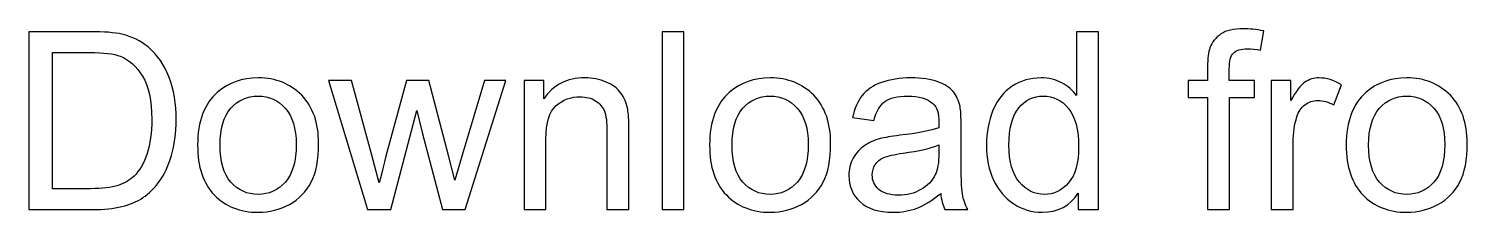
# Model space of a CAD drawing. Extents: x -149 to 151, y -115 to 123.
# Drawn here: x -74.93 to -26.01, y -114.64 to -108.39 of the extents above; entities that cross this region are included whole.
import ezdxf

# ---------------------------------------------------------------- set-up
doc = ezdxf.new("R2010")
doc.units = 0
doc.header["$MEASUREMENT"] = 0
doc.layers.add('LAYER_1', color=7, linetype='CONTINUOUS')

msp = doc.modelspace()

# ---------------------------------------------------------------- linework, layer by layer
at = {"layer": 'LAYER_1', "color": 250}
for points, knots in [([(-74.927, -114.5507), (-74.927, -114.5507), (-74.927, -108.4885), (-74.927, -108.4885), (-74.927, -108.4885), (-74.927, -108.4885), (-72.8385, -108.4885), (-72.8385, -108.4885), (-72.8385, -108.4885), (-72.3672, -108.4885), (-72.0074, -108.5168), (-71.759, -108.5746), (-71.759, -108.5746), (-71.4119, -108.6551), (-71.1155, -108.8004), (-70.87, -109.0092), (-70.87, -109.0092), (-70.5497, -109.2802), (-70.3112, -109.6245), (-70.1532, -110.045), (-70.1532, -110.045), (-69.9937, -110.4655), (-69.9147, -110.9467), (-69.9147, -111.4872), (-69.9147, -111.4872), (-69.9147, -111.9472), (-69.9683, -112.355), (-70.0755, -112.7106), (-70.0755, -112.7106), (-70.1828, -113.0662), (-70.3211, -113.3611), (-70.489, -113.594), (-70.489, -113.594), (-70.6583, -113.8268), (-70.8418, -114.0102), (-71.0422, -114.1429), (-71.0422, -114.1429), (-71.2411, -114.2769), (-71.4824, -114.3785), (-71.7647, -114.4477), (-71.7647, -114.4477), (-72.0483, -114.5168), (-72.3728, -114.5507), (-72.7397, -114.5507), (-72.7397, -114.5507), (-72.7397, -114.5507), (-74.927, -114.5507), (-74.927, -114.5507)], [0, 0, 0, 0, 0.0769231, 0.0769231, 0.0769231, 0.0769231, 0.1538462, 0.1538462, 0.1538462, 0.1538462, 0.2307692, 0.2307692, 0.2307692, 0.2307692, 0.3076923, 0.3076923, 0.3076923, 0.3076923, 0.3846154, 0.3846154, 0.3846154, 0.3846154, 0.4615385, 0.4615385, 0.4615385, 0.4615385, 0.5384615, 0.5384615, 0.5384615, 0.5384615, 0.6153846, 0.6153846, 0.6153846, 0.6153846, 0.6923077, 0.6923077, 0.6923077, 0.6923077, 0.7692308, 0.7692308, 0.7692308, 0.7692308, 0.8461538, 0.8461538, 0.8461538, 0.8461538, 1, 1, 1, 1]), ([(-53.3904, -114.5507), (-53.3904, -114.5507), (-53.3904, -108.4885), (-53.3904, -108.4885), (-53.3904, -108.4885), (-53.3904, -108.4885), (-52.6454, -108.4885), (-52.6454, -108.4885), (-52.6454, -108.4885), (-52.6454, -108.4885), (-52.6454, -114.5507), (-52.6454, -114.5507), (-52.6454, -114.5507), (-52.6454, -114.5507), (-53.3904, -114.5507), (-53.3904, -114.5507)], [0, 0, 0, 0, 0.2, 0.2, 0.2, 0.2, 0.4, 0.4, 0.4, 0.4, 0.6, 0.6, 0.6, 0.6, 1, 1, 1, 1]), ([(-39.2384, -114.5507), (-39.2384, -114.5507), (-39.2384, -113.9933), (-39.2384, -113.9933), (-39.2384, -113.9933), (-39.5163, -114.4265), (-39.9256, -114.6438), (-40.466, -114.6438), (-40.466, -114.6438), (-40.816, -114.6438), (-41.1377, -114.5479), (-41.4298, -114.3546), (-41.4298, -114.3546), (-41.7233, -114.1626), (-41.9505, -113.8931), (-42.1128, -113.5488), (-42.1128, -113.5488), (-42.2737, -113.2031), (-42.3541, -112.8066), (-42.3541, -112.3578), (-42.3541, -112.3578), (-42.3541, -111.9204), (-42.2807, -111.5239), (-42.1354, -111.1668), (-42.1354, -111.1668), (-41.9886, -110.8112), (-41.7699, -110.5375), (-41.4778, -110.3484), (-41.4778, -110.3484), (-41.1871, -110.1579), (-40.8597, -110.0633), (-40.4999, -110.0633), (-40.4999, -110.0633), (-40.2346, -110.0633), (-39.9989, -110.1198), (-39.7929, -110.2313), (-39.7929, -110.2313), (-39.5869, -110.3428), (-39.419, -110.4895), (-39.2892, -110.6687), (-39.2892, -110.6687), (-39.2892, -110.6687), (-39.2892, -108.4885), (-39.2892, -108.4885), (-39.2892, -108.4885), (-39.2892, -108.4885), (-38.5441, -108.4885), (-38.5441, -108.4885), (-38.5441, -108.4885), (-38.5441, -108.4885), (-38.5441, -114.5507), (-38.5441, -114.5507), (-38.5441, -114.5507), (-38.5441, -114.5507), (-39.2384, -114.5507), (-39.2384, -114.5507)], [0, 0, 0, 0, 0.0666667, 0.0666667, 0.0666667, 0.0666667, 0.1333333, 0.1333333, 0.1333333, 0.1333333, 0.2, 0.2, 0.2, 0.2, 0.2666667, 0.2666667, 0.2666667, 0.2666667, 0.3333333, 0.3333333, 0.3333333, 0.3333333, 0.4, 0.4, 0.4, 0.4, 0.4666667, 0.4666667, 0.4666667, 0.4666667, 0.5333333, 0.5333333, 0.5333333, 0.5333333, 0.6, 0.6, 0.6, 0.6, 0.6666667, 0.6666667, 0.6666667, 0.6666667, 0.7333333, 0.7333333, 0.7333333, 0.7333333, 0.8, 0.8, 0.8, 0.8, 0.8666667, 0.8666667, 0.8666667, 0.8666667, 1, 1, 1, 1]), ([(-34.8357, -114.5507), (-34.8357, -114.5507), (-34.8357, -110.7322), (-34.8357, -110.7322), (-34.8357, -110.7322), (-34.8357, -110.7322), (-35.4961, -110.7322), (-35.4961, -110.7322), (-35.4961, -110.7322), (-35.4961, -110.7322), (-35.4961, -110.1565), (-35.4961, -110.1565), (-35.4961, -110.1565), (-35.4961, -110.1565), (-34.8357, -110.1565), (-34.8357, -110.1565), (-34.8357, -110.1565), (-34.8357, -110.1565), (-34.8357, -109.6908), (-34.8357, -109.6908), (-34.8357, -109.6908), (-34.8357, -109.3959), (-34.8103, -109.1772), (-34.7581, -109.0346), (-34.7581, -109.0346), (-34.6861, -108.8427), (-34.5619, -108.6861), (-34.3813, -108.5662), (-34.3813, -108.5662), (-34.2021, -108.4462), (-33.9495, -108.3869), (-33.625, -108.3869), (-33.625, -108.3869), (-33.4147, -108.3869), (-33.1833, -108.4123), (-32.9293, -108.4617), (-32.9293, -108.4617), (-32.9293, -108.4617), (-33.0408, -109.1137), (-33.0408, -109.1137), (-33.0408, -109.1137), (-33.196, -109.0869), (-33.3413, -109.0727), (-33.4796, -109.0727), (-33.4796, -109.0727), (-33.7054, -109.0727), (-33.8648, -109.1207), (-33.9594, -109.2167), (-33.9594, -109.2167), (-34.0525, -109.3126), (-34.0991, -109.4918), (-34.0991, -109.7543), (-34.0991, -109.7543), (-34.0991, -109.7543), (-34.0991, -110.1565), (-34.0991, -110.1565), (-34.0991, -110.1565), (-34.0991, -110.1565), (-33.244, -110.1565), (-33.244, -110.1565), (-33.244, -110.1565), (-33.244, -110.1565), (-33.244, -110.7322), (-33.244, -110.7322), (-33.244, -110.7322), (-33.244, -110.7322), (-34.0906, -110.7322), (-34.0906, -110.7322), (-34.0906, -110.7322), (-34.0906, -110.7322), (-34.0906, -114.5507), (-34.0906, -114.5507), (-34.0906, -114.5507), (-34.0906, -114.5507), (-34.8357, -114.5507), (-34.8357, -114.5507)], [0, 0, 0, 0, 0.05, 0.05, 0.05, 0.05, 0.1, 0.1, 0.1, 0.1, 0.15, 0.15, 0.15, 0.15, 0.2, 0.2, 0.2, 0.2, 0.25, 0.25, 0.25, 0.25, 0.3, 0.3, 0.3, 0.3, 0.35, 0.35, 0.35, 0.35, 0.4, 0.4, 0.4, 0.4, 0.45, 0.45, 0.45, 0.45, 0.5, 0.5, 0.5, 0.5, 0.55, 0.55, 0.55, 0.55, 0.6, 0.6, 0.6, 0.6, 0.65, 0.65, 0.65, 0.65, 0.7, 0.7, 0.7, 0.7, 0.75, 0.75, 0.75, 0.75, 0.8, 0.8, 0.8, 0.8, 0.85, 0.85, 0.85, 0.85, 0.9, 0.9, 0.9, 0.9, 1, 1, 1, 1]), ([(-74.1226, -113.8395), (-74.1226, -113.8395), (-72.83, -113.8395), (-72.83, -113.8395), (-72.83, -113.8395), (-72.4307, -113.8395), (-72.1174, -113.8028), (-71.8902, -113.728), (-71.8902, -113.728), (-71.6631, -113.6532), (-71.4824, -113.5488), (-71.347, -113.4133), (-71.347, -113.4133), (-71.1579, -113.2228), (-71.0097, -112.966), (-70.9039, -112.6443), (-70.9039, -112.6443), (-70.798, -112.3225), (-70.7444, -111.9331), (-70.7444, -111.4745), (-70.7444, -111.4745), (-70.7444, -110.8395), (-70.8488, -110.3512), (-71.0563, -110.0097), (-71.0563, -110.0097), (-71.2637, -109.6682), (-71.5163, -109.4396), (-71.814, -109.3239), (-71.814, -109.3239), (-72.0285, -109.2407), (-72.3743, -109.1997), (-72.8512, -109.1997), (-72.8512, -109.1997), (-72.8512, -109.1997), (-74.1226, -109.1997), (-74.1226, -109.1997), (-74.1226, -109.1997), (-74.1226, -109.1997), (-74.1226, -113.8395), (-74.1226, -113.8395)], [0, 0, 0, 0, 0.0909091, 0.0909091, 0.0909091, 0.0909091, 0.1818182, 0.1818182, 0.1818182, 0.1818182, 0.2727273, 0.2727273, 0.2727273, 0.2727273, 0.3636364, 0.3636364, 0.3636364, 0.3636364, 0.4545455, 0.4545455, 0.4545455, 0.4545455, 0.5454545, 0.5454545, 0.5454545, 0.5454545, 0.6363636, 0.6363636, 0.6363636, 0.6363636, 0.7272727, 0.7272727, 0.7272727, 0.7272727, 0.8181818, 0.8181818, 0.8181818, 0.8181818, 1, 1, 1, 1]), ([(-69.1851, -112.3536), (-69.1851, -111.5422), (-68.9593, -110.9411), (-68.5064, -110.5502), (-68.5064, -110.5502), (-68.1296, -110.2256), (-67.6681, -110.0633), (-67.1249, -110.0633), (-67.1249, -110.0633), (-66.5223, -110.0633), (-66.0284, -110.2609), (-65.6446, -110.656), (-65.6446, -110.656), (-65.2622, -111.0497), (-65.0703, -111.5958), (-65.0703, -112.2915), (-65.0703, -112.2915), (-65.0703, -112.8559), (-65.1549, -113.299), (-65.3243, -113.6222), (-65.3243, -113.6222), (-65.4936, -113.9453), (-65.7406, -114.1965), (-66.0651, -114.3757), (-66.0651, -114.3757), (-66.3883, -114.5549), (-66.7425, -114.6438), (-67.1249, -114.6438), (-67.1249, -114.6438), (-67.7401, -114.6438), (-68.2368, -114.4477), (-68.6164, -114.054), (-68.6164, -114.054), (-68.996, -113.6603), (-69.1851, -113.093), (-69.1851, -112.3536)], [0, 0, 0, 0, 0.1, 0.1, 0.1, 0.1, 0.2, 0.2, 0.2, 0.2, 0.3, 0.3, 0.3, 0.3, 0.4, 0.4, 0.4, 0.4, 0.5, 0.5, 0.5, 0.5, 0.6, 0.6, 0.6, 0.6, 0.7, 0.7, 0.7, 0.7, 0.8, 0.8, 0.8, 0.8, 1, 1, 1, 1]), ([(-58.0824, -114.5507), (-58.0824, -114.5507), (-58.0824, -110.1565), (-58.0824, -110.1565), (-58.0824, -110.1565), (-58.0824, -110.1565), (-57.4135, -110.1565), (-57.4135, -110.1565), (-57.4135, -110.1565), (-57.4135, -110.1565), (-57.4135, -110.7802), (-57.4135, -110.7802), (-57.4135, -110.7802), (-57.0918, -110.3018), (-56.6261, -110.0633), (-56.0179, -110.0633), (-56.0179, -110.0633), (-55.7526, -110.0633), (-55.5099, -110.1113), (-55.2884, -110.2059), (-55.2884, -110.2059), (-55.0668, -110.3004), (-54.9003, -110.426), (-54.7903, -110.5798), (-54.7903, -110.5798), (-54.6802, -110.7336), (-54.6026, -110.9171), (-54.5588, -111.1287), (-54.5588, -111.1287), (-54.532, -111.267), (-54.5179, -111.5083), (-54.5179, -111.8526), (-54.5179, -111.8526), (-54.5179, -111.8526), (-54.5179, -114.5507), (-54.5179, -114.5507), (-54.5179, -114.5507), (-54.5179, -114.5507), (-55.263, -114.5507), (-55.263, -114.5507), (-55.263, -114.5507), (-55.263, -114.5507), (-55.263, -111.8809), (-55.263, -111.8809), (-55.263, -111.8809), (-55.263, -111.5775), (-55.2912, -111.3503), (-55.3491, -111.2007), (-55.3491, -111.2007), (-55.4069, -111.0511), (-55.5099, -110.9312), (-55.6567, -110.8409), (-55.6567, -110.8409), (-55.8034, -110.752), (-55.977, -110.7068), (-56.1746, -110.7068), (-56.1746, -110.7068), (-56.4907, -110.7068), (-56.763, -110.807), (-56.993, -111.0088), (-56.993, -111.0088), (-57.223, -111.2092), (-57.3373, -111.5916), (-57.3373, -112.1532), (-57.3373, -112.1532), (-57.3373, -112.1532), (-57.3373, -114.5507), (-57.3373, -114.5507), (-57.3373, -114.5507), (-57.3373, -114.5507), (-58.0824, -114.5507), (-58.0824, -114.5507)], [0, 0, 0, 0, 0.0526316, 0.0526316, 0.0526316, 0.0526316, 0.1052632, 0.1052632, 0.1052632, 0.1052632, 0.1578947, 0.1578947, 0.1578947, 0.1578947, 0.2105263, 0.2105263, 0.2105263, 0.2105263, 0.2631579, 0.2631579, 0.2631579, 0.2631579, 0.3157895, 0.3157895, 0.3157895, 0.3157895, 0.3684211, 0.3684211, 0.3684211, 0.3684211, 0.4210526, 0.4210526, 0.4210526, 0.4210526, 0.4736842, 0.4736842, 0.4736842, 0.4736842, 0.5263158, 0.5263158, 0.5263158, 0.5263158, 0.5789474, 0.5789474, 0.5789474, 0.5789474, 0.6315789, 0.6315789, 0.6315789, 0.6315789, 0.6842105, 0.6842105, 0.6842105, 0.6842105, 0.7368421, 0.7368421, 0.7368421, 0.7368421, 0.7894737, 0.7894737, 0.7894737, 0.7894737, 0.8421053, 0.8421053, 0.8421053, 0.8421053, 0.8947368, 0.8947368, 0.8947368, 0.8947368, 1, 1, 1, 1]), ([(-51.7719, -112.3536), (-51.7719, -111.5422), (-51.5461, -110.9411), (-51.0932, -110.5502), (-51.0932, -110.5502), (-50.7164, -110.2256), (-50.2549, -110.0633), (-49.7117, -110.0633), (-49.7117, -110.0633), (-49.1091, -110.0633), (-48.6152, -110.2609), (-48.2314, -110.656), (-48.2314, -110.656), (-47.849, -111.0497), (-47.6571, -111.5958), (-47.6571, -112.2915), (-47.6571, -112.2915), (-47.6571, -112.8559), (-47.7417, -113.299), (-47.9111, -113.6222), (-47.9111, -113.6222), (-48.0804, -113.9453), (-48.3274, -114.1965), (-48.6519, -114.3757), (-48.6519, -114.3757), (-48.9751, -114.5549), (-49.3293, -114.6438), (-49.7117, -114.6438), (-49.7117, -114.6438), (-50.3269, -114.6438), (-50.8236, -114.4477), (-51.2032, -114.054), (-51.2032, -114.054), (-51.5828, -113.6603), (-51.7719, -113.093), (-51.7719, -112.3536)], [0, 0, 0, 0, 0.1, 0.1, 0.1, 0.1, 0.2, 0.2, 0.2, 0.2, 0.3, 0.3, 0.3, 0.3, 0.4, 0.4, 0.4, 0.4, 0.5, 0.5, 0.5, 0.5, 0.6, 0.6, 0.6, 0.6, 0.7, 0.7, 0.7, 0.7, 0.8, 0.8, 0.8, 0.8, 1, 1, 1, 1]), ([(-43.9134, -114.0004), (-44.19, -114.236), (-44.4567, -114.4011), (-44.7121, -114.4985), (-44.7121, -114.4985), (-44.9675, -114.5959), (-45.2412, -114.6438), (-45.5348, -114.6438), (-45.5348, -114.6438), (-46.0174, -114.6438), (-46.3885, -114.5267), (-46.6481, -114.2911), (-46.6481, -114.2911), (-46.9078, -114.0568), (-47.0376, -113.7562), (-47.0376, -113.3908), (-47.0376, -113.3908), (-47.0376, -113.1763), (-46.9882, -112.9801), (-46.8908, -112.8023), (-46.8908, -112.8023), (-46.7921, -112.6245), (-46.6637, -112.4834), (-46.5056, -112.3762), (-46.5056, -112.3762), (-46.3462, -112.2689), (-46.1684, -112.1871), (-45.9694, -112.132), (-45.9694, -112.132), (-45.8226, -112.0939), (-45.6011, -112.0573), (-45.3062, -112.0206), (-45.3062, -112.0206), (-44.705, -111.95), (-44.2605, -111.8639), (-43.9769, -111.7652), (-43.9769, -111.7652), (-43.9741, -111.6636), (-43.9727, -111.5986), (-43.9727, -111.5718), (-43.9727, -111.5718), (-43.9727, -111.2699), (-44.0432, -111.0568), (-44.1843, -110.9326), (-44.1843, -110.9326), (-44.3748, -110.7647), (-44.6585, -110.6814), (-45.0338, -110.6814), (-45.0338, -110.6814), (-45.3852, -110.6814), (-45.6448, -110.7435), (-45.8113, -110.8663), (-45.8113, -110.8663), (-45.9793, -110.989), (-46.102, -111.2064), (-46.1825, -111.5196), (-46.1825, -111.5196), (-46.1825, -111.5196), (-46.9106, -111.418), (-46.9106, -111.418), (-46.9106, -111.418), (-46.8443, -111.1062), (-46.7356, -110.8536), (-46.5832, -110.6617), (-46.5832, -110.6617), (-46.4308, -110.4698), (-46.2107, -110.323), (-45.9228, -110.2186), (-45.9228, -110.2186), (-45.6364, -110.1156), (-45.3019, -110.0633), (-44.9237, -110.0633), (-44.9237, -110.0633), (-44.5484, -110.0633), (-44.2422, -110.1071), (-44.0065, -110.196), (-44.0065, -110.196), (-43.7723, -110.2849), (-43.5987, -110.395), (-43.4886, -110.529), (-43.4886, -110.529), (-43.3786, -110.6631), (-43.301, -110.8324), (-43.2558, -111.037), (-43.2558, -111.037), (-43.2318, -111.164), (-43.2191, -111.3926), (-43.2191, -111.7214), (-43.2191, -111.7214), (-43.2191, -111.7214), (-43.2191, -112.7092), (-43.2191, -112.7092), (-43.2191, -112.7092), (-43.2191, -113.3992), (-43.2036, -113.8353), (-43.1726, -114.0201), (-43.1726, -114.0201), (-43.1429, -114.205), (-43.0808, -114.3814), (-42.9905, -114.5507), (-42.9905, -114.5507), (-42.9905, -114.5507), (-43.7695, -114.5507), (-43.7695, -114.5507), (-43.7695, -114.5507), (-43.8442, -114.3941), (-43.8922, -114.2106), (-43.9134, -114.0004)], [0, 0, 0, 0, 0.0357143, 0.0357143, 0.0357143, 0.0357143, 0.0714286, 0.0714286, 0.0714286, 0.0714286, 0.1071429, 0.1071429, 0.1071429, 0.1071429, 0.1428571, 0.1428571, 0.1428571, 0.1428571, 0.1785714, 0.1785714, 0.1785714, 0.1785714, 0.2142857, 0.2142857, 0.2142857, 0.2142857, 0.25, 0.25, 0.25, 0.25, 0.2857143, 0.2857143, 0.2857143, 0.2857143, 0.3214286, 0.3214286, 0.3214286, 0.3214286, 0.3571429, 0.3571429, 0.3571429, 0.3571429, 0.3928571, 0.3928571, 0.3928571, 0.3928571, 0.4285714, 0.4285714, 0.4285714, 0.4285714, 0.4642857, 0.4642857, 0.4642857, 0.4642857, 0.5, 0.5, 0.5, 0.5, 0.5357143, 0.5357143, 0.5357143, 0.5357143, 0.5714286, 0.5714286, 0.5714286, 0.5714286, 0.6071429, 0.6071429, 0.6071429, 0.6071429, 0.6428571, 0.6428571, 0.6428571, 0.6428571, 0.6785714, 0.6785714, 0.6785714, 0.6785714, 0.7142857, 0.7142857, 0.7142857, 0.7142857, 0.75, 0.75, 0.75, 0.75, 0.7857143, 0.7857143, 0.7857143, 0.7857143, 0.8214286, 0.8214286, 0.8214286, 0.8214286, 0.8571429, 0.8571429, 0.8571429, 0.8571429, 0.8928571, 0.8928571, 0.8928571, 0.8928571, 0.9285714, 0.9285714, 0.9285714, 0.9285714, 1, 1, 1, 1]), ([(-32.6697, -114.5507), (-32.6697, -114.5507), (-32.6697, -110.1565), (-32.6697, -110.1565), (-32.6697, -110.1565), (-32.6697, -110.1565), (-32.0008, -110.1565), (-32.0008, -110.1565), (-32.0008, -110.1565), (-32.0008, -110.1565), (-32.0008, -110.8296), (-32.0008, -110.8296), (-32.0008, -110.8296), (-31.8301, -110.5177), (-31.672, -110.3117), (-31.5267, -110.2129), (-31.5267, -110.2129), (-31.3813, -110.1127), (-31.2219, -110.0633), (-31.0483, -110.0633), (-31.0483, -110.0633), (-30.7971, -110.0633), (-30.5417, -110.1424), (-30.2821, -110.299), (-30.2821, -110.299), (-30.2821, -110.299), (-30.5473, -110.9862), (-30.5473, -110.9862), (-30.5473, -110.9862), (-30.728, -110.8846), (-30.9086, -110.8338), (-31.0892, -110.8338), (-31.0892, -110.8338), (-31.2515, -110.8338), (-31.3968, -110.8832), (-31.5252, -110.9806), (-31.5252, -110.9806), (-31.6537, -111.0779), (-31.7454, -111.2134), (-31.8004, -111.387), (-31.8004, -111.387), (-31.8837, -111.6509), (-31.9246, -111.9401), (-31.9246, -112.2548), (-31.9246, -112.2548), (-31.9246, -112.2548), (-31.9246, -114.5507), (-31.9246, -114.5507), (-31.9246, -114.5507), (-31.9246, -114.5507), (-32.6697, -114.5507), (-32.6697, -114.5507)], [0, 0, 0, 0, 0.0714286, 0.0714286, 0.0714286, 0.0714286, 0.1428571, 0.1428571, 0.1428571, 0.1428571, 0.2142857, 0.2142857, 0.2142857, 0.2142857, 0.2857143, 0.2857143, 0.2857143, 0.2857143, 0.3571429, 0.3571429, 0.3571429, 0.3571429, 0.4285714, 0.4285714, 0.4285714, 0.4285714, 0.5, 0.5, 0.5, 0.5, 0.5714286, 0.5714286, 0.5714286, 0.5714286, 0.6428571, 0.6428571, 0.6428571, 0.6428571, 0.7142857, 0.7142857, 0.7142857, 0.7142857, 0.7857143, 0.7857143, 0.7857143, 0.7857143, 0.8571429, 0.8571429, 0.8571429, 0.8571429, 1, 1, 1, 1]), ([(-30.1212, -112.3536), (-30.1212, -111.5422), (-29.8954, -110.9411), (-29.4425, -110.5502), (-29.4425, -110.5502), (-29.0657, -110.2256), (-28.6042, -110.0633), (-28.061, -110.0633), (-28.061, -110.0633), (-27.4584, -110.0633), (-26.9645, -110.2609), (-26.5807, -110.656), (-26.5807, -110.656), (-26.1983, -111.0497), (-26.0064, -111.5958), (-26.0064, -112.2915), (-26.0064, -112.2915), (-26.0064, -112.8559), (-26.091, -113.299), (-26.2604, -113.6222), (-26.2604, -113.6222), (-26.4297, -113.9453), (-26.6767, -114.1965), (-27.0012, -114.3757), (-27.0012, -114.3757), (-27.3244, -114.5549), (-27.6786, -114.6438), (-28.061, -114.6438), (-28.061, -114.6438), (-28.6762, -114.6438), (-29.1729, -114.4477), (-29.5525, -114.054), (-29.5525, -114.054), (-29.9321, -113.6603), (-30.1212, -113.093), (-30.1212, -112.3536)], [0, 0, 0, 0, 0.1, 0.1, 0.1, 0.1, 0.2, 0.2, 0.2, 0.2, 0.3, 0.3, 0.3, 0.3, 0.4, 0.4, 0.4, 0.4, 0.5, 0.5, 0.5, 0.5, 0.6, 0.6, 0.6, 0.6, 0.7, 0.7, 0.7, 0.7, 0.8, 0.8, 0.8, 0.8, 1, 1, 1, 1]), ([(-63.4066, -114.5507), (-63.4066, -114.5507), (-64.7344, -110.1565), (-64.7344, -110.1565), (-64.7344, -110.1565), (-64.7344, -110.1565), (-63.9555, -110.1565), (-63.9555, -110.1565), (-63.9555, -110.1565), (-63.9555, -110.1565), (-63.2542, -112.6923), (-63.2542, -112.6923), (-63.2542, -112.6923), (-63.2542, -112.6923), (-63.0058, -113.6363), (-63.0058, -113.6363), (-63.0058, -113.6363), (-62.9959, -113.5897), (-62.9197, -113.2878), (-62.7786, -112.7304), (-62.7786, -112.7304), (-62.7786, -112.7304), (-62.0829, -110.1565), (-62.0829, -110.1565), (-62.0829, -110.1565), (-62.0829, -110.1565), (-61.3195, -110.1565), (-61.3195, -110.1565), (-61.3195, -110.1565), (-61.3195, -110.1565), (-60.6577, -112.7078), (-60.6577, -112.7078), (-60.6577, -112.7078), (-60.6577, -112.7078), (-60.4418, -113.5446), (-60.4418, -113.5446), (-60.4418, -113.5446), (-60.4418, -113.5446), (-60.1892, -112.6965), (-60.1892, -112.6965), (-60.1892, -112.6965), (-60.1892, -112.6965), (-59.43, -110.1565), (-59.43, -110.1565), (-59.43, -110.1565), (-59.43, -110.1565), (-58.7061, -110.1565), (-58.7061, -110.1565), (-58.7061, -110.1565), (-58.7061, -110.1565), (-60.0848, -114.5507), (-60.0848, -114.5507), (-60.0848, -114.5507), (-60.0848, -114.5507), (-60.8553, -114.5507), (-60.8553, -114.5507), (-60.8553, -114.5507), (-60.8553, -114.5507), (-61.5524, -111.9218), (-61.5524, -111.9218), (-61.5524, -111.9218), (-61.5524, -111.9218), (-61.7288, -111.1697), (-61.7288, -111.1697), (-61.7288, -111.1697), (-61.7288, -111.1697), (-62.6178, -114.5507), (-62.6178, -114.5507), (-62.6178, -114.5507), (-62.6178, -114.5507), (-63.4066, -114.5507), (-63.4066, -114.5507)], [0, 0, 0, 0, 0.0526316, 0.0526316, 0.0526316, 0.0526316, 0.1052632, 0.1052632, 0.1052632, 0.1052632, 0.1578947, 0.1578947, 0.1578947, 0.1578947, 0.2105263, 0.2105263, 0.2105263, 0.2105263, 0.2631579, 0.2631579, 0.2631579, 0.2631579, 0.3157895, 0.3157895, 0.3157895, 0.3157895, 0.3684211, 0.3684211, 0.3684211, 0.3684211, 0.4210526, 0.4210526, 0.4210526, 0.4210526, 0.4736842, 0.4736842, 0.4736842, 0.4736842, 0.5263158, 0.5263158, 0.5263158, 0.5263158, 0.5789474, 0.5789474, 0.5789474, 0.5789474, 0.6315789, 0.6315789, 0.6315789, 0.6315789, 0.6842105, 0.6842105, 0.6842105, 0.6842105, 0.7368421, 0.7368421, 0.7368421, 0.7368421, 0.7894737, 0.7894737, 0.7894737, 0.7894737, 0.8421053, 0.8421053, 0.8421053, 0.8421053, 0.8947368, 0.8947368, 0.8947368, 0.8947368, 1, 1, 1, 1]), ([(-68.4231, -112.355), (-68.4231, -112.9166), (-68.3003, -113.3371), (-68.0548, -113.6151), (-68.0548, -113.6151), (-67.8078, -113.8945), (-67.4988, -114.0342), (-67.1249, -114.0342), (-67.1249, -114.0342), (-66.7552, -114.0342), (-66.4475, -113.8945), (-66.2006, -113.6137), (-66.2006, -113.6137), (-65.9551, -113.3329), (-65.8323, -112.9053), (-65.8323, -112.331), (-65.8323, -112.331), (-65.8323, -111.7891), (-65.9565, -111.3785), (-66.2034, -111.1005), (-66.2034, -111.1005), (-66.4504, -110.8211), (-66.758, -110.6814), (-67.1249, -110.6814), (-67.1249, -110.6814), (-67.4988, -110.6814), (-67.8078, -110.8197), (-68.0548, -111.0977), (-68.0548, -111.0977), (-68.3003, -111.3757), (-68.4231, -111.7948), (-68.4231, -112.355)], [0, 0, 0, 0, 0.1111111, 0.1111111, 0.1111111, 0.1111111, 0.2222222, 0.2222222, 0.2222222, 0.2222222, 0.3333333, 0.3333333, 0.3333333, 0.3333333, 0.4444444, 0.4444444, 0.4444444, 0.4444444, 0.5555556, 0.5555556, 0.5555556, 0.5555556, 0.6666667, 0.6666667, 0.6666667, 0.6666667, 0.7777778, 0.7777778, 0.7777778, 0.7777778, 1, 1, 1, 1]), ([(-51.0099, -112.355), (-51.0099, -112.9166), (-50.8871, -113.3371), (-50.6416, -113.6151), (-50.6416, -113.6151), (-50.3946, -113.8945), (-50.0856, -114.0342), (-49.7117, -114.0342), (-49.7117, -114.0342), (-49.342, -114.0342), (-49.0343, -113.8945), (-48.7874, -113.6137), (-48.7874, -113.6137), (-48.5419, -113.3329), (-48.4191, -112.9053), (-48.4191, -112.331), (-48.4191, -112.331), (-48.4191, -111.7891), (-48.5433, -111.3785), (-48.7902, -111.1005), (-48.7902, -111.1005), (-49.0372, -110.8211), (-49.3448, -110.6814), (-49.7117, -110.6814), (-49.7117, -110.6814), (-50.0856, -110.6814), (-50.3946, -110.8197), (-50.6416, -111.0977), (-50.6416, -111.0977), (-50.8871, -111.3757), (-51.0099, -111.7948), (-51.0099, -112.355)], [0, 0, 0, 0, 0.1111111, 0.1111111, 0.1111111, 0.1111111, 0.2222222, 0.2222222, 0.2222222, 0.2222222, 0.3333333, 0.3333333, 0.3333333, 0.3333333, 0.4444444, 0.4444444, 0.4444444, 0.4444444, 0.5555556, 0.5555556, 0.5555556, 0.5555556, 0.6666667, 0.6666667, 0.6666667, 0.6666667, 0.7777778, 0.7777778, 0.7777778, 0.7777778, 1, 1, 1, 1]), ([(-41.5921, -112.3592), (-41.5921, -112.9209), (-41.4736, -113.34), (-41.2351, -113.618), (-41.2351, -113.618), (-40.998, -113.8959), (-40.7172, -114.0342), (-40.3941, -114.0342), (-40.3941, -114.0342), (-40.0681, -114.0342), (-39.7915, -113.9016), (-39.5629, -113.6363), (-39.5629, -113.6363), (-39.3357, -113.371), (-39.2214, -112.966), (-39.2214, -112.4213), (-39.2214, -112.4213), (-39.2214, -111.823), (-39.3371, -111.3827), (-39.57, -111.1019), (-39.57, -111.1019), (-39.8014, -110.8211), (-40.0878, -110.6814), (-40.4279, -110.6814), (-40.4279, -110.6814), (-40.7595, -110.6814), (-41.0361, -110.8155), (-41.2591, -111.085), (-41.2591, -111.085), (-41.4806, -111.3545), (-41.5921, -111.7793), (-41.5921, -112.3592)], [0, 0, 0, 0, 0.1111111, 0.1111111, 0.1111111, 0.1111111, 0.2222222, 0.2222222, 0.2222222, 0.2222222, 0.3333333, 0.3333333, 0.3333333, 0.3333333, 0.4444444, 0.4444444, 0.4444444, 0.4444444, 0.5555556, 0.5555556, 0.5555556, 0.5555556, 0.6666667, 0.6666667, 0.6666667, 0.6666667, 0.7777778, 0.7777778, 0.7777778, 0.7777778, 1, 1, 1, 1]), ([(-29.3592, -112.355), (-29.3592, -112.9166), (-29.2364, -113.3371), (-28.9909, -113.6151), (-28.9909, -113.6151), (-28.7439, -113.8945), (-28.4349, -114.0342), (-28.061, -114.0342), (-28.061, -114.0342), (-27.6913, -114.0342), (-27.3836, -113.8945), (-27.1367, -113.6137), (-27.1367, -113.6137), (-26.8912, -113.3329), (-26.7684, -112.9053), (-26.7684, -112.331), (-26.7684, -112.331), (-26.7684, -111.7891), (-26.8926, -111.3785), (-27.1395, -111.1005), (-27.1395, -111.1005), (-27.3865, -110.8211), (-27.6941, -110.6814), (-28.061, -110.6814), (-28.061, -110.6814), (-28.4349, -110.6814), (-28.7439, -110.8197), (-28.9909, -111.0977), (-28.9909, -111.0977), (-29.2364, -111.3757), (-29.3592, -111.7948), (-29.3592, -112.355)], [0, 0, 0, 0, 0.1111111, 0.1111111, 0.1111111, 0.1111111, 0.2222222, 0.2222222, 0.2222222, 0.2222222, 0.3333333, 0.3333333, 0.3333333, 0.3333333, 0.4444444, 0.4444444, 0.4444444, 0.4444444, 0.5555556, 0.5555556, 0.5555556, 0.5555556, 0.6666667, 0.6666667, 0.6666667, 0.6666667, 0.7777778, 0.7777778, 0.7777778, 0.7777778, 1, 1, 1, 1]), ([(-43.9727, -112.3494), (-44.2436, -112.4594), (-44.65, -112.5526), (-45.1919, -112.6288), (-45.1919, -112.6288), (-45.4995, -112.6725), (-45.7168, -112.7219), (-45.8438, -112.7769), (-45.8438, -112.7769), (-45.9708, -112.832), (-46.0682, -112.9124), (-46.1373, -113.0168), (-46.1373, -113.0168), (-46.2065, -113.1226), (-46.2417, -113.2398), (-46.2417, -113.3696), (-46.2417, -113.3696), (-46.2417, -113.5657), (-46.1669, -113.7308), (-46.016, -113.8621), (-46.016, -113.8621), (-45.865, -113.9933), (-45.6448, -114.0596), (-45.3555, -114.0596), (-45.3555, -114.0596), (-45.0691, -114.0596), (-44.8137, -113.9975), (-44.5893, -113.872), (-44.5893, -113.872), (-44.3664, -113.7478), (-44.2013, -113.577), (-44.0968, -113.3611), (-44.0968, -113.3611), (-44.0164, -113.1932), (-43.9769, -112.9463), (-43.9769, -112.6203), (-43.9769, -112.6203), (-43.9769, -112.6203), (-43.9727, -112.3494), (-43.9727, -112.3494)], [0, 0, 0, 0, 0.0909091, 0.0909091, 0.0909091, 0.0909091, 0.1818182, 0.1818182, 0.1818182, 0.1818182, 0.2727273, 0.2727273, 0.2727273, 0.2727273, 0.3636364, 0.3636364, 0.3636364, 0.3636364, 0.4545455, 0.4545455, 0.4545455, 0.4545455, 0.5454545, 0.5454545, 0.5454545, 0.5454545, 0.6363636, 0.6363636, 0.6363636, 0.6363636, 0.7272727, 0.7272727, 0.7272727, 0.7272727, 0.8181818, 0.8181818, 0.8181818, 0.8181818, 1, 1, 1, 1])]:
    msp.add_open_spline(points, degree=3, knots=knots, dxfattribs=at)

doc.saveas('drawing.dxf')
